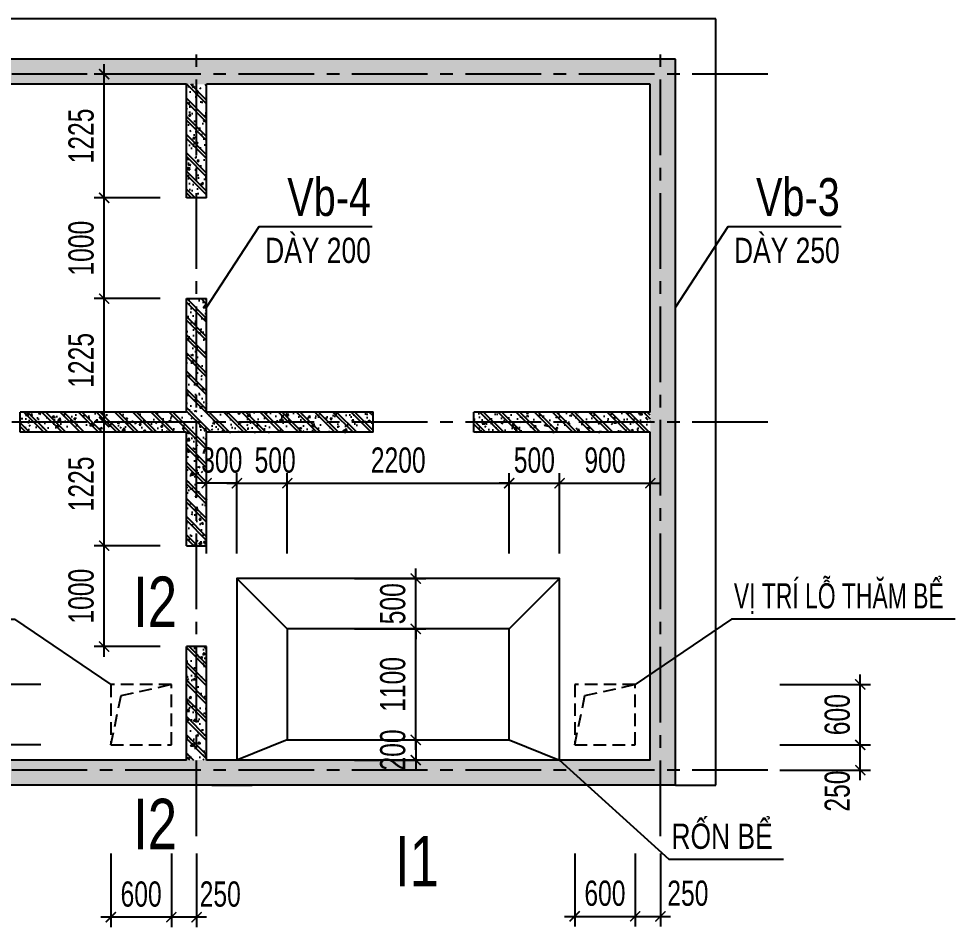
# Model space of a CAD drawing. Header units: millimetres. Extents: x -743195 to -406795, y -426565 to -367165.
# Drawn here: x -715052 to -705764, y -401080 to -392072 of the extents above; entities that cross this region are included whole.
import ezdxf

# ---------------------------------------------------------------- set-up
doc = ezdxf.new("R2010")
doc.units = ezdxf.units.MM
doc.header["$LTSCALE"] = 1000
doc.header["$MEASUREMENT"] = 0
doc.linetypes.add('CENTER2', pattern=[1.125, 0.75, -0.125, 0.125, -0.125])
doc.linetypes.add('HIDDEN', pattern=[0.375, 0.25, -0.125])
for name, color, linetype in [('004HIDDEN', 252, 'HIDDEN'), ('CDC.01.AXIS', 160, 'CENTER2'), ('CDC.02.DIM', 1, 'Continuous'), ('CDC.03.BORDER', 3, 'Continuous'), ('CDC.04.HIDDEN', 8, 'HIDDEN'), ('CDC.06.TEXT', 2, 'Continuous'), ('CDC.10.HATCH', 251, 'Continuous'), ('KCS_CHI', 1, 'Continuous')]:
    doc.layers.add(name, color=color, linetype=linetype)
doc.styles.add('ARIAL', font='arial.ttf', dxfattribs={"width": 0.7})
doc.styles.add('KCS_SMTEXT', font='arial.ttf', dxfattribs={"width": 0.7})
doc.dimstyles.new('100', dxfattribs={"dimscale": 100, "dimtxt": 2.5, "dimasz": 1, "dimexe": 1, "dimexo": 0, "dimgap": 1, "dimtad": 1, "dimdec": 0, "dimdsep": 46, "dimtxsty": 'ARIAL', "dimblk": 'ARCHTICK', "dimcen": 1, "dimdle": 1, "dimclrd": 1, "dimclre": 1, "dimclrt": 2, "dimadec": 0, "dimazin": 0, "dimtfac": 0.00072, "dimtdec": 0, "dimtix": 1, "dimtmove": 2, "dimatfit": 3, "dimldrblk": 'ARCHTICK', "dimfxl": 1, "dimtolj": 1, "dimarcsym": 0})
pattern_1 = [(50, (12326.72, -18708.47), (215.178055, -18.82564), [22.5, -247.5]), (355, (12326.72, -18708.47), (-41.6254, 225.65764), [18, -198]), (100.4514, (12344.65, -18710.04), (173.552815, 206.83186), [19.122057, -210.342634]), (46.1842, (12326.72, -18648.47), (320.172315, -49.655704), [33.75, -371.25]), (96.6356, (12353.4, -18652.6), (280.39881, 292.23536), [28.68309, -315.5139]), (351.1842, (12326.7, -18648.47), (280.39858, 292.23558), [27, -297]), (21, (12356.72, -18663.47), (179.072116, -120.785667), [22.5, -247.5]), (226, (12356.72, -18663.47), (201.564637, -109.66194), [18, -198]), (71.4514, (12371.64, -18673.53), (252.06679, 96.75915), [19.122057, -210.342634]), (67.5, (12326.716, -18708.47), (-46.774855, 88.3123386), [0, -195.6, 0, -201, 0, -198.75]), (4.5, (12326.72, -18708.47), (85.005277, 114.030957), [0, -114.6, 0, -191.1, 0, -75.75]), (327.5, (12259.816, -18708.47), (160.146731, -6.7664615), [0, -75, 0, -234, 0, -310.5]), (317.5, (12229.82, -18708.47), (174.95585, 30.031495), [0, -97.5, 0, -155.4, 0, -220.5]), (315, (12326.72, -18708.47), (90.156115, 90.156115), []), (315, (12326.72, -18671.72), (90.156115, 90.156115), [])]
pattern_2 = [(50, (3326.72, -18708.47), (215.178055, -18.82564), [22.5, -247.5]), (355, (3326.72, -18708.47), (-41.6254, 225.65764), [18, -198]), (100.4514, (3344.65, -18710.04), (173.552815, 206.831863), [19.122057, -210.342634]), (46.1842, (3326.72, -18648.47), (320.172315, -49.655704), [33.75, -371.25]), (96.6356, (3353.4, -18652.6), (280.39881, 292.23536), [28.68309, -315.5139]), (351.1842, (3326.7, -18648.47), (280.39858, 292.23558), [27, -297]), (21, (3356.72, -18663.47), (179.072116, -120.785667), [22.5, -247.5]), (226, (3356.72, -18663.47), (201.564637, -109.66194), [18, -198]), (71.4514, (3371.64, -18673.53), (252.06679, 96.75915), [19.122057, -210.342634]), (67.5, (3326.716, -18708.47), (-46.774855, 88.3123386), [0, -195.6, 0, -201, 0, -198.75]), (4.5, (3326.72, -18708.47), (85.005277, 114.030957), [0, -114.6, 0, -191.1, 0, -75.75]), (327.5, (3259.816, -18708.47), (160.146731, -6.7664615), [0, -75, 0, -234, 0, -310.5]), (317.5, (3229.82, -18708.47), (174.95585, 30.031495), [0, -97.5, 0, -155.4, 0, -220.5]), (315, (3326.72, -18708.47), (90.156115, 90.156115), []), (315, (3326.72, -18671.72), (90.156115, 90.156115), [])]

# ---------------------------------------------------------------- blocks, each defined once
blk = doc.blocks.new('_ArchTick')
at = {"color": 0, "linetype": 'ByBlock', "const_width": 0.15}
blk.add_lwpolyline([(-0.5, -0.5), (0.5, 0.5)], dxfattribs=at)
blk = doc.blocks.new('*D21')
at = {"layer": 'CDC.02.DIM', "color": 1, "lineweight": -2, "transparency": 16777216}
for p, q in [((-714205.2, -398397.1), (-714205.2, -397197.1)), ((-713651.3, -397297.1), (-714305.2, -397297.1)), ((-713651.3, -398297.1), (-714305.2, -398297.1))]:
    blk.add_line(p, q, dxfattribs=at)
at = {"layer": 'Defpoints', "color": 0, "transparency": 16777216}
for p in [(-714205.2, -397297.1), (-713651.3, -397297.1), (-713651.3, -398297.1)]:
    blk.add_point(p, dxfattribs=at)
at = {"layer": 'CDC.02.DIM', "color": 1, "lineweight": -2, "transparency": 16777216, "xscale": 100, "yscale": 100, "zscale": 100}
for p, rotation in [((-714205.2, -397297.1), 90), ((-714205.2, -398297.1), 270)]:
    blk.add_blockref('_ArchTick', p, dxfattribs=dict(at, rotation=rotation))
at = {"layer": 'CDC.02.DIM', "color": 2, "transparency": 16777216, "insert": (-714432.9, -397797.1), "char_height": 250, "attachment_point": 5, "rotation": 90, "style": 'ARIAL'}
blk.add_mtext('\\A1;1000', dxfattribs=at)
blk = doc.blocks.new('*D22')
at = {"layer": 'CDC.02.DIM', "color": 1, "lineweight": -2, "transparency": 16777216}
for p, q in [((-714205.2, -397397.1), (-714205.2, -395972.1)), ((-713651.3, -396072.1), (-714305.2, -396072.1)), ((-713651.3, -397297.1), (-714305.2, -397297.1))]:
    blk.add_line(p, q, dxfattribs=at)
at = {"layer": 'Defpoints', "color": 0, "transparency": 16777216}
for p in [(-714205.2, -396072.1), (-713651.3, -396072.1), (-713651.3, -397297.1)]:
    blk.add_point(p, dxfattribs=at)
at = {"layer": 'CDC.02.DIM', "color": 1, "lineweight": -2, "transparency": 16777216, "xscale": 100, "yscale": 100, "zscale": 100}
for p, rotation in [((-714205.2, -396072.1), 90), ((-714205.2, -397297.1), 270)]:
    blk.add_blockref('_ArchTick', p, dxfattribs=dict(at, rotation=rotation))
at = {"layer": 'CDC.02.DIM', "color": 2, "transparency": 16777216, "insert": (-714432.9, -396684.6), "char_height": 250, "attachment_point": 5, "rotation": 90, "style": 'ARIAL'}
blk.add_mtext('\\A1;1225', dxfattribs=at)
blk = doc.blocks.new('*D23')
at = {"layer": 'CDC.02.DIM', "color": 1, "lineweight": -2, "transparency": 16777216}
for p, q in [((-714205.2, -396172.1), (-714205.2, -394747.1)), ((-713651.3, -394847.1), (-714305.2, -394847.1)), ((-713651.3, -396072.1), (-714305.2, -396072.1))]:
    blk.add_line(p, q, dxfattribs=at)
at = {"layer": 'Defpoints', "color": 0, "transparency": 16777216}
for p in [(-714205.2, -394847.1), (-713651.3, -394847.1), (-713651.3, -396072.1)]:
    blk.add_point(p, dxfattribs=at)
at = {"layer": 'CDC.02.DIM', "color": 1, "lineweight": -2, "transparency": 16777216, "xscale": 100, "yscale": 100, "zscale": 100}
for p, rotation in [((-714205.2, -394847.1), 90), ((-714205.2, -396072.1), 270)]:
    blk.add_blockref('_ArchTick', p, dxfattribs=dict(at, rotation=rotation))
at = {"layer": 'CDC.02.DIM', "color": 2, "transparency": 16777216, "insert": (-714432.9, -395459.6), "char_height": 250, "attachment_point": 5, "rotation": 90, "style": 'ARIAL'}
blk.add_mtext('\\A1;1225', dxfattribs=at)
blk = doc.blocks.new('*D24')
at = {"layer": 'CDC.02.DIM', "color": 1, "lineweight": -2, "transparency": 16777216}
for p, q in [((-714205.2, -394947.1), (-714205.2, -393747.1)), ((-713651.3, -393847.1), (-714305.2, -393847.1)), ((-713651.3, -394847.1), (-714305.2, -394847.1))]:
    blk.add_line(p, q, dxfattribs=at)
at = {"layer": 'Defpoints', "color": 0, "transparency": 16777216}
for p in [(-714205.2, -393847.1), (-713651.3, -393847.1), (-713651.3, -394847.1)]:
    blk.add_point(p, dxfattribs=at)
at = {"layer": 'CDC.02.DIM', "color": 1, "lineweight": -2, "transparency": 16777216, "xscale": 100, "yscale": 100, "zscale": 100}
for p, rotation in [((-714205.2, -393847.1), 90), ((-714205.2, -394847.1), 270)]:
    blk.add_blockref('_ArchTick', p, dxfattribs=dict(at, rotation=rotation))
at = {"layer": 'CDC.02.DIM', "color": 2, "transparency": 16777216, "insert": (-714432.9, -394347.1), "char_height": 250, "attachment_point": 5, "rotation": 90, "style": 'ARIAL'}
blk.add_mtext('\\A1;1000', dxfattribs=at)
blk = doc.blocks.new('*D25')
at = {"layer": 'CDC.02.DIM', "color": 1, "lineweight": -2, "transparency": 16777216}
for p, q in [((-714205.2, -393947.1), (-714205.2, -392522.1)), ((-713651.3, -392622.1), (-714305.2, -392622.1)), ((-713651.3, -393847.1), (-714305.2, -393847.1))]:
    blk.add_line(p, q, dxfattribs=at)
at = {"layer": 'Defpoints', "color": 0, "transparency": 16777216}
for p in [(-714205.2, -392622.1), (-713651.3, -392622.1), (-713651.3, -393847.1)]:
    blk.add_point(p, dxfattribs=at)
at = {"layer": 'CDC.02.DIM', "color": 1, "lineweight": -2, "transparency": 16777216, "xscale": 100, "yscale": 100, "zscale": 100}
for p, rotation in [((-714205.2, -392622.1), 90), ((-714205.2, -393847.1), 270)]:
    blk.add_blockref('_ArchTick', p, dxfattribs=dict(at, rotation=rotation))
at = {"layer": 'CDC.02.DIM', "color": 2, "transparency": 16777216, "insert": (-714432.9, -393234.6), "char_height": 250, "attachment_point": 5, "rotation": 90, "style": 'ARIAL'}
blk.add_mtext('\\A1;1225', dxfattribs=at)
blk = doc.blocks.new('*D54')
at = {"layer": 'CDC.02.DIM', "color": 1, "lineweight": -2, "transparency": 16777216}
for p, q in [((-713188.5, -397374.5), (-713188.5, -396577.1)), ((-712888.5, -397374.5), (-712888.5, -396577.1)), ((-713188.5, -396677.1), (-713288.5, -396677.1)), ((-712888.5, -396677.1), (-713188.5, -396677.1)), ((-712888.5, -396677.1), (-712788.5, -396677.1))]:
    blk.add_line(p, q, dxfattribs=at)
at = {"layer": 'Defpoints', "color": 0, "transparency": 16777216}
for p in [(-713188.5, -396677.1), (-713188.5, -397374.5), (-712888.5, -397374.5)]:
    blk.add_point(p, dxfattribs=at)
at = {"layer": 'CDC.02.DIM', "color": 1, "lineweight": -2, "transparency": 16777216, "xscale": 100, "yscale": 100, "zscale": 100}
blk.add_blockref('_ArchTick', (-713188.5, -396677.1), dxfattribs=at)
at = {"layer": 'CDC.02.DIM', "color": 1, "lineweight": -2, "transparency": 16777216, "xscale": 100, "yscale": 100, "zscale": 100, "rotation": 180}
blk.add_blockref('_ArchTick', (-712888.5, -396677.1), dxfattribs=at)
at = {"layer": 'CDC.02.DIM', "color": 2, "transparency": 16777216, "insert": (-713038.5, -396449.4), "char_height": 250, "attachment_point": 5, "style": 'ARIAL'}
blk.add_mtext('\\A1;300', dxfattribs=at)
blk = doc.blocks.new('*D55')
at = {"layer": 'CDC.02.DIM', "color": 1, "lineweight": -2, "transparency": 16777216}
for p, q in [((-712888.5, -397374.5), (-712888.5, -396577.1)), ((-712388.5, -397374.5), (-712388.5, -396577.1)), ((-712988.5, -396677.1), (-712288.5, -396677.1))]:
    blk.add_line(p, q, dxfattribs=at)
at = {"layer": 'Defpoints', "color": 0, "transparency": 16777216}
for p in [(-712388.5, -396677.1), (-712888.5, -397374.5), (-712388.5, -397374.5)]:
    blk.add_point(p, dxfattribs=at)
at = {"layer": 'CDC.02.DIM', "color": 1, "lineweight": -2, "transparency": 16777216, "xscale": 100, "yscale": 100, "zscale": 100, "rotation": 180}
blk.add_blockref('_ArchTick', (-712888.5, -396677.1), dxfattribs=at)
at = {"layer": 'CDC.02.DIM', "color": 1, "lineweight": -2, "transparency": 16777216, "xscale": 100, "yscale": 100, "zscale": 100}
blk.add_blockref('_ArchTick', (-712388.5, -396677.1), dxfattribs=at)
at = {"layer": 'CDC.02.DIM', "color": 2, "transparency": 16777216, "insert": (-712509.4, -396449.5), "char_height": 250, "attachment_point": 5, "style": 'ARIAL'}
blk.add_mtext('\\A1;500', dxfattribs=at)
blk = doc.blocks.new('*D56')
at = {"layer": 'CDC.02.DIM', "color": 1, "lineweight": -2, "transparency": 16777216}
for p, q in [((-712388.5, -397374.5), (-712388.5, -396577.1)), ((-710188.7, -397374.5), (-710188.7, -396577.1)), ((-712488.5, -396677.1), (-710088.7, -396677.1))]:
    blk.add_line(p, q, dxfattribs=at)
at = {"layer": 'Defpoints', "color": 0, "transparency": 16777216}
for p in [(-710188.7, -396677.1), (-712388.5, -397374.5), (-710188.7, -397374.5)]:
    blk.add_point(p, dxfattribs=at)
at = {"layer": 'CDC.02.DIM', "color": 1, "lineweight": -2, "transparency": 16777216, "xscale": 100, "yscale": 100, "zscale": 100, "rotation": 180}
blk.add_blockref('_ArchTick', (-712388.5, -396677.1), dxfattribs=at)
at = {"layer": 'CDC.02.DIM', "color": 1, "lineweight": -2, "transparency": 16777216, "xscale": 100, "yscale": 100, "zscale": 100}
blk.add_blockref('_ArchTick', (-710188.7, -396677.1), dxfattribs=at)
at = {"layer": 'CDC.02.DIM', "color": 2, "transparency": 16777216, "insert": (-711288.6, -396449.5), "char_height": 250, "attachment_point": 5, "style": 'ARIAL'}
blk.add_mtext('\\A1;2200', dxfattribs=at)
blk = doc.blocks.new('*D57')
at = {"layer": 'CDC.02.DIM', "color": 1, "lineweight": -2, "transparency": 16777216}
for p, q in [((-710188.7, -397374.5), (-710188.7, -396577.1)), ((-709688.7, -397374.5), (-709688.7, -396577.1)), ((-710188.7, -396677.1), (-710288.7, -396677.1)), ((-710188.7, -396677.1), (-709688.7, -396677.1)), ((-709688.7, -396677.1), (-709588.7, -396677.1))]:
    blk.add_line(p, q, dxfattribs=at)
at = {"layer": 'Defpoints', "color": 0, "transparency": 16777216}
for p in [(-709688.7, -396677.1), (-710188.7, -397374.5), (-709688.7, -397374.5)]:
    blk.add_point(p, dxfattribs=at)
at = {"layer": 'CDC.02.DIM', "color": 1, "lineweight": -2, "transparency": 16777216, "xscale": 100, "yscale": 100, "zscale": 100}
blk.add_blockref('_ArchTick', (-710188.7, -396677.1), dxfattribs=at)
at = {"layer": 'CDC.02.DIM', "color": 1, "lineweight": -2, "transparency": 16777216, "xscale": 100, "yscale": 100, "zscale": 100, "rotation": 180}
blk.add_blockref('_ArchTick', (-709688.7, -396677.1), dxfattribs=at)
at = {"layer": 'CDC.02.DIM', "color": 2, "transparency": 16777216, "insert": (-709938.7, -396449.5), "char_height": 250, "attachment_point": 5, "style": 'ARIAL'}
blk.add_mtext('\\A1;500', dxfattribs=at)
blk = doc.blocks.new('*D58')
at = {"layer": 'CDC.02.DIM', "color": 1, "lineweight": -2, "transparency": 16777216}
for p, q in [((-709688.7, -397374.5), (-709688.7, -396577.1)), ((-708788.5, -397374.5), (-708788.5, -396577.1)), ((-709788.7, -396677.1), (-708688.5, -396677.1))]:
    blk.add_line(p, q, dxfattribs=at)
at = {"layer": 'Defpoints', "color": 0, "transparency": 16777216}
for p in [(-708788.5, -396677.1), (-709688.7, -397374.5), (-708788.5, -397374.5)]:
    blk.add_point(p, dxfattribs=at)
at = {"layer": 'CDC.02.DIM', "color": 1, "lineweight": -2, "transparency": 16777216, "xscale": 100, "yscale": 100, "zscale": 100, "rotation": 180}
blk.add_blockref('_ArchTick', (-709688.7, -396677.1), dxfattribs=at)
at = {"layer": 'CDC.02.DIM', "color": 1, "lineweight": -2, "transparency": 16777216, "xscale": 100, "yscale": 100, "zscale": 100}
blk.add_blockref('_ArchTick', (-708788.5, -396677.1), dxfattribs=at)
at = {"layer": 'CDC.02.DIM', "color": 2, "transparency": 16777216, "insert": (-709238.6, -396449.5), "char_height": 250, "attachment_point": 5, "style": 'ARIAL'}
blk.add_mtext('\\A1;900', dxfattribs=at)
blk = doc.blocks.new('*D59')
at = {"layer": 'CDC.02.DIM', "color": 1, "lineweight": -2, "transparency": 16777216}
for p, q in [((-711114.6, -399322.1), (-711114.6, -398022.3)), ((-711723.3, -398122.3), (-711014.6, -398122.3)), ((-711723.3, -399222.1), (-711014.6, -399222.1))]:
    blk.add_line(p, q, dxfattribs=at)
at = {"layer": 'Defpoints', "color": 0, "transparency": 16777216}
for p in [(-711723.3, -398122.3), (-711114.6, -398122.3), (-711723.3, -399222.1)]:
    blk.add_point(p, dxfattribs=at)
at = {"layer": 'CDC.02.DIM', "color": 1, "lineweight": -2, "transparency": 16777216, "xscale": 100, "yscale": 100, "zscale": 100}
for p, rotation in [((-711114.6, -398122.3), 90), ((-711114.6, -399222.1), 270)]:
    blk.add_blockref('_ArchTick', p, dxfattribs=dict(at, rotation=rotation))
at = {"layer": 'CDC.02.DIM', "color": 2, "transparency": 16777216, "insert": (-711342.2, -398672.2), "char_height": 250, "attachment_point": 5, "rotation": 90, "style": 'ARIAL'}
blk.add_mtext('\\A1;1100', dxfattribs=at)
blk = doc.blocks.new('*D60')
at = {"layer": 'CDC.02.DIM', "color": 1, "lineweight": -2, "transparency": 16777216}
for p, q in [((-711114.6, -397622.3), (-711114.6, -397522.3)), ((-711723.3, -397622.3), (-711014.6, -397622.3)), ((-711114.6, -398122.3), (-711114.6, -397622.3)), ((-711723.3, -398122.3), (-711014.6, -398122.3)), ((-711114.6, -398122.3), (-711114.6, -398222.3))]:
    blk.add_line(p, q, dxfattribs=at)
at = {"layer": 'Defpoints', "color": 0, "transparency": 16777216}
for p in [(-711723.3, -397622.3), (-711114.6, -397622.3), (-711723.3, -398122.3)]:
    blk.add_point(p, dxfattribs=at)
at = {"layer": 'CDC.02.DIM', "color": 1, "lineweight": -2, "transparency": 16777216, "xscale": 100, "yscale": 100, "zscale": 100}
for p, rotation in [((-711114.6, -397622.3), 270), ((-711114.6, -398122.3), 90)]:
    blk.add_blockref('_ArchTick', p, dxfattribs=dict(at, rotation=rotation))
at = {"layer": 'CDC.02.DIM', "color": 2, "transparency": 16777216, "insert": (-711342.2, -397872.3), "char_height": 250, "attachment_point": 5, "rotation": 90, "style": 'ARIAL'}
blk.add_mtext('\\A1;500', dxfattribs=at)
blk = doc.blocks.new('*D61')
at = {"layer": 'CDC.02.DIM', "color": 1, "lineweight": -2, "transparency": 16777216}
for p, q in [((-715503.4, -399272.1), (-715503.4, -399172.1)), ((-714833, -399272.1), (-715603.4, -399272.1)), ((-715503.4, -399422.1), (-715503.4, -399272.1)), ((-714833, -399422.1), (-715603.4, -399422.1)), ((-715503.4, -399422.1), (-715503.4, -399522.1))]:
    blk.add_line(p, q, dxfattribs=at)
at = {"layer": 'Defpoints', "color": 0, "transparency": 16777216}
for p in [(-715503.4, -399272.1), (-714833, -399272.1), (-714833, -399422.1)]:
    blk.add_point(p, dxfattribs=at)
at = {"layer": 'CDC.02.DIM', "color": 1, "lineweight": -2, "transparency": 16777216, "xscale": 100, "yscale": 100, "zscale": 100}
for p, rotation in [((-715503.4, -399272.1), 270), ((-715503.4, -399422.1), 90)]:
    blk.add_blockref('_ArchTick', p, dxfattribs=dict(at, rotation=rotation))
at = {"layer": 'CDC.02.DIM', "color": 2, "transparency": 16777216, "insert": (-715683.2, -399604), "char_height": 250, "attachment_point": 5, "rotation": 90, "style": 'ARIAL'}
blk.add_mtext('\\A1;150', dxfattribs=at)
blk = doc.blocks.new('*D62')
at = {"layer": 'CDC.02.DIM', "color": 1, "lineweight": -2, "transparency": 16777216}
for p, q in [((-715503.4, -399372.1), (-715503.4, -398572.1)), ((-714833, -398672.1), (-715603.4, -398672.1)), ((-714833, -399272.1), (-715603.4, -399272.1))]:
    blk.add_line(p, q, dxfattribs=at)
at = {"layer": 'Defpoints', "color": 0, "transparency": 16777216}
for p in [(-715503.4, -398672.1), (-714833, -398672.1), (-714833, -399272.1)]:
    blk.add_point(p, dxfattribs=at)
at = {"layer": 'CDC.02.DIM', "color": 1, "lineweight": -2, "transparency": 16777216, "xscale": 100, "yscale": 100, "zscale": 100}
for p, rotation in [((-715503.4, -398672.1), 90), ((-715503.4, -399272.1), 270)]:
    blk.add_blockref('_ArchTick', p, dxfattribs=dict(at, rotation=rotation))
at = {"layer": 'CDC.02.DIM', "color": 2, "transparency": 16777216, "insert": (-715731.1, -398972.1), "char_height": 250, "attachment_point": 5, "rotation": 90, "style": 'ARIAL'}
blk.add_mtext('\\A1;600', dxfattribs=at)
blk = doc.blocks.new('*D63')
at = {"layer": 'CDC.02.DIM', "color": 1, "lineweight": -2, "transparency": 16777216}
for p, q in [((-713538.5, -400349.3), (-713538.5, -401079.8)), ((-713288.5, -400349.3), (-713288.5, -401079.8)), ((-713188.5, -400979.8), (-713638.5, -400979.8))]:
    blk.add_line(p, q, dxfattribs=at)
at = {"layer": 'Defpoints', "color": 0, "transparency": 16777216}
for p in [(-713538.5, -400349.3), (-713288.5, -400349.3), (-713538.5, -400979.8)]:
    blk.add_point(p, dxfattribs=at)
at = {"layer": 'CDC.02.DIM', "color": 1, "lineweight": -2, "transparency": 16777216, "xscale": 100, "yscale": 100, "zscale": 100, "rotation": 180}
blk.add_blockref('_ArchTick', (-713538.5, -400979.8), dxfattribs=at)
at = {"layer": 'CDC.02.DIM', "color": 1, "lineweight": -2, "transparency": 16777216, "xscale": 100, "yscale": 100, "zscale": 100}
blk.add_blockref('_ArchTick', (-713288.5, -400979.8), dxfattribs=at)
at = {"layer": 'CDC.02.DIM', "color": 2, "transparency": 16777216, "insert": (-713053.7, -400752.1), "char_height": 250, "attachment_point": 5, "style": 'ARIAL'}
blk.add_mtext('\\A1;250', dxfattribs=at)
blk = doc.blocks.new('*D64')
at = {"layer": 'CDC.02.DIM', "color": 1, "lineweight": -2, "transparency": 16777216}
for p, q in [((-714138.5, -400349.3), (-714138.5, -401079.8)), ((-713538.5, -400349.3), (-713538.5, -401079.8)), ((-713438.5, -400979.8), (-714238.5, -400979.8))]:
    blk.add_line(p, q, dxfattribs=at)
at = {"layer": 'Defpoints', "color": 0, "transparency": 16777216}
for p in [(-714138.5, -400349.3), (-713538.5, -400349.3), (-714138.5, -400979.8)]:
    blk.add_point(p, dxfattribs=at)
at = {"layer": 'CDC.02.DIM', "color": 1, "lineweight": -2, "transparency": 16777216, "xscale": 100, "yscale": 100, "zscale": 100, "rotation": 180}
blk.add_blockref('_ArchTick', (-714138.5, -400979.8), dxfattribs=at)
at = {"layer": 'CDC.02.DIM', "color": 1, "lineweight": -2, "transparency": 16777216, "xscale": 100, "yscale": 100, "zscale": 100}
blk.add_blockref('_ArchTick', (-713538.5, -400979.8), dxfattribs=at)
at = {"layer": 'CDC.02.DIM', "color": 2, "transparency": 16777216, "insert": (-713838.5, -400752.1), "char_height": 250, "attachment_point": 5, "style": 'ARIAL'}
blk.add_mtext('\\A1;600', dxfattribs=at)
blk = doc.blocks.new('*D78')
at = {"layer": '004HIDDEN', "color": 1, "lineweight": -2, "transparency": 16777216}
for p, q in [((-711114.6, -399222.1), (-711114.6, -399122.1)), ((-711723.3, -399222.1), (-711014.6, -399222.1)), ((-711114.6, -399222.1), (-711114.6, -399422.1)), ((-711723.3, -399422.1), (-711014.6, -399422.1)), ((-711114.6, -399422.1), (-711114.6, -399522.1))]:
    blk.add_line(p, q, dxfattribs=at)
at = {"layer": 'Defpoints', "color": 0, "transparency": 16777216}
for p in [(-711723.3, -399222.1), (-711723.3, -399422.1), (-711114.6, -399422.1)]:
    blk.add_point(p, dxfattribs=at)
at = {"layer": '004HIDDEN', "color": 1, "lineweight": -2, "transparency": 16777216, "xscale": 100, "yscale": 100, "zscale": 100}
for p, rotation in [((-711114.6, -399222.1), 270), ((-711114.6, -399422.1), 90)]:
    blk.add_blockref('_ArchTick', p, dxfattribs=dict(at, rotation=rotation))
at = {"layer": '004HIDDEN', "color": 2, "transparency": 16777216, "insert": (-711342.2, -399322.1), "char_height": 250, "attachment_point": 5, "rotation": 90, "style": 'ARIAL'}
blk.add_mtext('\\A1;200', dxfattribs=at)
blk = doc.blocks.new('*D344')
at = {"layer": 'CDC.02.DIM', "color": 1, "lineweight": -2, "transparency": 16777216}
for p, q in [((-706706.1, -399622.1), (-706706.1, -399172.1)), ((-707505.5, -399272.1), (-706606.1, -399272.1)), ((-707505.5, -399522.1), (-706606.1, -399522.1))]:
    blk.add_line(p, q, dxfattribs=at)
at = {"layer": 'Defpoints', "color": 0, "transparency": 16777216}
for p in [(-707505.5, -399272.1), (-706706.1, -399272.1), (-707505.5, -399522.1)]:
    blk.add_point(p, dxfattribs=at)
at = {"layer": 'CDC.02.DIM', "color": 1, "lineweight": -2, "transparency": 16777216, "xscale": 100, "yscale": 100, "zscale": 100}
for p, rotation in [((-706706.1, -399272.1), 90), ((-706706.1, -399522.1), 270)]:
    blk.add_blockref('_ArchTick', p, dxfattribs=dict(at, rotation=rotation))
at = {"layer": 'CDC.02.DIM', "color": 2, "transparency": 16777216, "insert": (-706933.8, -399729.6), "char_height": 250, "attachment_point": 5, "rotation": 90, "style": 'ARIAL'}
blk.add_mtext('\\A1;250', dxfattribs=at)
blk = doc.blocks.new('*D345')
at = {"layer": 'CDC.02.DIM', "color": 1, "lineweight": -2, "transparency": 16777216}
for p, q in [((-706706.1, -399372.1), (-706706.1, -398572.1)), ((-707505.5, -398672.1), (-706606.1, -398672.1)), ((-707505.5, -399272.1), (-706606.1, -399272.1))]:
    blk.add_line(p, q, dxfattribs=at)
at = {"layer": 'Defpoints', "color": 0, "transparency": 16777216}
for p in [(-707505.5, -398672.1), (-706706.1, -398672.1), (-707505.5, -399272.1)]:
    blk.add_point(p, dxfattribs=at)
at = {"layer": 'CDC.02.DIM', "color": 1, "lineweight": -2, "transparency": 16777216, "xscale": 100, "yscale": 100, "zscale": 100}
for p, rotation in [((-706706.1, -398672.1), 90), ((-706706.1, -399272.1), 270)]:
    blk.add_blockref('_ArchTick', p, dxfattribs=dict(at, rotation=rotation))
at = {"layer": 'CDC.02.DIM', "color": 2, "transparency": 16777216, "insert": (-706933.8, -398972.1), "char_height": 250, "attachment_point": 5, "rotation": 90, "style": 'ARIAL'}
blk.add_mtext('\\A1;600', dxfattribs=at)
blk = doc.blocks.new('*D346')
at = {"layer": 'CDC.02.DIM', "color": 1, "lineweight": -2, "transparency": 16777216}
for p, q in [((-709538.5, -400349.3), (-709538.5, -401071.4)), ((-708938.5, -400349.3), (-708938.5, -401071.4)), ((-709638.5, -400971.4), (-708838.5, -400971.4))]:
    blk.add_line(p, q, dxfattribs=at)
at = {"layer": 'Defpoints', "color": 0, "transparency": 16777216}
for p in [(-709538.5, -400349.3), (-708938.5, -400349.3), (-708938.5, -400971.4)]:
    blk.add_point(p, dxfattribs=at)
at = {"layer": 'CDC.02.DIM', "color": 1, "lineweight": -2, "transparency": 16777216, "xscale": 100, "yscale": 100, "zscale": 100, "rotation": 180}
blk.add_blockref('_ArchTick', (-709538.5, -400971.4), dxfattribs=at)
at = {"layer": 'CDC.02.DIM', "color": 1, "lineweight": -2, "transparency": 16777216, "xscale": 100, "yscale": 100, "zscale": 100}
blk.add_blockref('_ArchTick', (-708938.5, -400971.4), dxfattribs=at)
at = {"layer": 'CDC.02.DIM', "color": 2, "transparency": 16777216, "insert": (-709238.5, -400743.8), "char_height": 250, "attachment_point": 5, "style": 'ARIAL'}
blk.add_mtext('\\A1;600', dxfattribs=at)
blk = doc.blocks.new('*D347')
at = {"layer": 'CDC.02.DIM', "color": 1, "lineweight": -2, "transparency": 16777216}
for p, q in [((-708938.5, -400349.3), (-708938.5, -401071.4)), ((-708688.5, -400349.3), (-708688.5, -401071.4)), ((-709038.5, -400971.4), (-708588.5, -400971.4))]:
    blk.add_line(p, q, dxfattribs=at)
at = {"layer": 'Defpoints', "color": 0, "transparency": 16777216}
for p in [(-708938.5, -400349.3), (-708688.5, -400349.3), (-708688.5, -400971.4)]:
    blk.add_point(p, dxfattribs=at)
at = {"layer": 'CDC.02.DIM', "color": 1, "lineweight": -2, "transparency": 16777216, "xscale": 100, "yscale": 100, "zscale": 100, "rotation": 180}
blk.add_blockref('_ArchTick', (-708938.5, -400971.4), dxfattribs=at)
at = {"layer": 'CDC.02.DIM', "color": 1, "lineweight": -2, "transparency": 16777216, "xscale": 100, "yscale": 100, "zscale": 100}
blk.add_blockref('_ArchTick', (-708688.5, -400971.4), dxfattribs=at)
at = {"layer": 'CDC.02.DIM', "color": 2, "transparency": 16777216, "insert": (-708416.1, -400743.8), "char_height": 250, "attachment_point": 5, "style": 'ARIAL'}
blk.add_mtext('\\A1;250', dxfattribs=at)

msp = doc.modelspace()

# ---------------------------------------------------------------- hatches: boundary and pattern name
at = {"layer": 'CDC.10.HATCH'}
h = msp.add_hatch(dxfattribs=at)
h.set_pattern_fill('CHAU-02', color=256, scale=30, style=0, pattern_type=2)
h.set_pattern_definition(pattern_2)
h.paths.add_polyline_path([(-731288.5, -392722.1), (-708788.5, -392722.1), (-708788.5, -399422.1), (-731288.5, -399422.1)], flags=16)
h.paths.add_polyline_path([(-731538.5, -392472.1), (-708538.5, -392472.1), (-708538.5, -399672.1), (-731538.5, -399672.1)])
h = msp.add_hatch(dxfattribs=at)
h.set_pattern_fill('CHAU-02', color=256, scale=30, style=0, pattern_type=2)
h.set_pattern_definition(pattern_1)
h.paths.add_polyline_path([(-713188.5, -392722.1), (-713288.5, -392722.1), (-713288.5, -393847.1), (-713188.5, -393847.1)])
h.paths.add_polyline_path([(-713288.5, -392722.1), (-713388.5, -392722.1), (-713388.5, -393847.1), (-713288.5, -393847.1)])
h = msp.add_hatch(dxfattribs=at)
h.set_pattern_fill('CHAU-02', color=256, scale=30, style=0, pattern_type=2)
h.set_pattern_definition(pattern_1)
h.paths.add_polyline_path([(-713188.5, -396172.1), (-711538.5, -396172.1), (-711538.5, -396072.1), (-713288.5, -396072.1), (-713288.5, -397297.1), (-713188.5, -397297.1)])
h.paths.add_polyline_path([(-713288.5, -396072.1), (-715038.5, -396072.1), (-715038.5, -396172.1), (-713388.5, -396172.1), (-713388.5, -397297.1), (-713288.5, -397297.1)])
h.paths.add_polyline_path([(-713188.5, -394847.1), (-713288.5, -394847.1), (-713288.5, -396072.1), (-711538.5, -396072.1), (-711538.5, -395972.1), (-713188.5, -395972.1)])
h.paths.add_polyline_path([(-713288.5, -394847.1), (-713388.5, -394847.1), (-713388.5, -395972.1), (-715038.5, -395972.1), (-715038.5, -396072.1), (-713288.5, -396072.1)])
h = msp.add_hatch(dxfattribs=at)
h.set_pattern_fill('CHAU-02', color=256, scale=30, style=0, pattern_type=2)
h.set_pattern_definition(pattern_2)
h.paths.add_polyline_path([(-708788.5, -395972.1), (-710538.5, -395972.1), (-710538.5, -396072.1), (-708788.5, -396072.1)])
h.paths.add_polyline_path([(-708788.5, -396072.1), (-710538.5, -396072.1), (-710538.5, -396172.1), (-708788.5, -396172.1)])
h = msp.add_hatch(dxfattribs=at)
h.set_pattern_fill('CHAU-02', color=256, scale=30, style=0, pattern_type=2)
h.set_pattern_definition(pattern_1)
h.paths.add_polyline_path([(-713188.5, -398297.1), (-713288.5, -398297.1), (-713288.5, -399422.1), (-713188.5, -399422.1)])
h.paths.add_polyline_path([(-713288.5, -398297.1), (-713388.5, -398297.1), (-713388.5, -399422.1), (-713288.5, -399422.1)])

# ---------------------------------------------------------------- linework, layer by layer
at = {"layer": 'CDC.01.AXIS'}
for p, q in [((-713288.5, -400175.4), (-713288.5, -392344.1)), ((-708688.5, -400175.4), (-708688.5, -392344.1)), ((-707622.2, -392622.1), (-731833, -392622.1)), ((-707622.2, -396072.1), (-731833, -396072.1)), ((-707622.2, -399522.1), (-731833, -399522.1))]:
    msp.add_line(p, q, dxfattribs=at)
at = {"layer": 'CDC.03.BORDER', "ltscale": 100}
for p, q in [((-708538.5, -392472.1), (-731538.5, -392472.1)), ((-708538.5, -399672.1), (-708538.5, -392472.1)), ((-713388.5, -392722.1), (-717688.5, -392722.1)), ((-713388.5, -393847.1), (-713388.5, -392722.1)), ((-708788.5, -392722.1), (-713188.5, -392722.1)), ((-713188.5, -393847.1), (-713188.5, -392722.1)), ((-708788.5, -395972.1), (-708788.5, -392722.1)), ((-713388.5, -395972.1), (-713388.5, -394847.1)), ((-713188.5, -395972.1), (-713188.5, -394847.1)), ((-713388.5, -395972.1), (-715038.5, -395972.1)), ((-715038.5, -396172.1), (-715038.5, -395972.1)), ((-711538.5, -395972.1), (-713188.5, -395972.1)), ((-711538.5, -396172.1), (-711538.5, -395972.1)), ((-708788.5, -395972.1), (-710538.5, -395972.1)), ((-710538.5, -396172.1), (-710538.5, -395972.1)), ((-713388.5, -396172.1), (-715038.5, -396172.1)), ((-713388.5, -397297.1), (-713388.5, -396172.1)), ((-711538.5, -396172.1), (-713189, -396172.1)), ((-713188.5, -397297.1), (-713188.5, -396172.1)), ((-708788.5, -396172.1), (-710538.5, -396172.1)), ((-708788.5, -399422.1), (-708788.5, -396172.1)), ((-712388.5, -398122.3), (-712888.5, -397622.3)), ((-710188.7, -398122.3), (-709688.7, -397622.3)), ((-713388.5, -399422.1), (-713388.5, -398297.1)), ((-713188.5, -399422.1), (-713188.5, -398297.1)), ((-712388.5, -399222.1), (-712888.5, -399422.1)), ((-710188.7, -399222.1), (-709688.7, -399422.1)), ((-713388.5, -399422.1), (-717688.5, -399422.1)), ((-708788.5, -399422.1), (-713188.5, -399422.1)), ((-708538.5, -399672.1), (-731538.5, -399672.1))]:
    msp.add_line(p, q, dxfattribs=at)
at = {"layer": 'CDC.03.BORDER', "elevation": 0}
for points in [[(-713188.5, -393847.1), (-713388.5, -393847.1)], [(-713388.5, -394847.1), (-713188.5, -394847.1)], [(-713388.5, -397297.1), (-713188.5, -397297.1)], [(-713188.5, -398297.1), (-713388.5, -398297.1)]]:
    msp.add_lwpolyline(points, dxfattribs=at)
at = {"layer": 'CDC.03.BORDER', "ltscale": 100, "elevation": 0}
msp.add_lwpolyline([(-709688.7, -399422.1), (-709688.7, -397622.3), (-712888.5, -397622.3), (-712888.5, -399422.1)], dxfattribs=at)
msp.add_lwpolyline([(-712388.5, -398122.3), (-712388.5, -399222.1), (-710188.7, -399222.1), (-710188.7, -398122.3)], close=True, dxfattribs=at)
at = {"layer": 'CDC.04.HIDDEN', "ltscale": 0.5, "elevation": 0}
for points in [[(-713538.5, -398672.1), (-714138.5, -398672.1), (-714138.5, -399272.1), (-713538.5, -399272.1)], [(-708938.5, -398672.1), (-709538.5, -398672.1), (-709538.5, -399272.1), (-708938.5, -399272.1)]]:
    msp.add_lwpolyline(points, close=True, dxfattribs=at)
for points in [[(-714138.5, -399272.1), (-714037.3, -398782.4), (-713538.5, -398672.1)], [(-709538.5, -399272.1), (-709437.3, -398782.4), (-708938.5, -398672.1)]]:
    msp.add_lwpolyline(points, dxfattribs=at)
at = {"layer": 'KCS_CHI'}
for p, q in [((-708138.5, -392072.1), (-731938.5, -392072.1)), ((-708138.5, -399672.1), (-708138.5, -392072.1)), ((-713138.5, -399672.1), (-712738.5, -399672.1)), ((-708538.5, -399672.1), (-708138.5, -399672.1))]:
    msp.add_line(p, q, dxfattribs=at)
at = {"layer": 'KCS_CHI', "elevation": 0}
for points in [[(-711546, -394133.7), (-712670.6, -394133.7), (-713188.5, -394931.4)], [(-706896, -394133.7), (-708020.6, -394133.7), (-708538.5, -394931.4)], [(-717367.6, -398025.5), (-715095.2, -398025.5), (-714138.5, -398672.1)], [(-705764.2, -398025.5), (-707981.8, -398025.5), (-708938.5, -398672.1)], [(-707466.8, -400408.8), (-708600.8, -400408.8), (-709688.7, -399422.1)]]:
    msp.add_lwpolyline(points, dxfattribs=at)

# ---------------------------------------------------------------- texts
at = {"layer": 'CDC.06.TEXT', "color": 3, "style": 'KCS_SMTEXT'}
for s, height, width, p in [('Vb-4', 375, 0.75, (-712388.9, -394027.2)), ('Vb-3', 375, 0.75, (-707740, -394027.2)), ('VỊ TRÍ LỖ THĂM BỂ', 250, 0.65, (-707959.9, -397919)), ('RỐN BỂ', 250, 0.75, (-708578.9, -400302.3))]:
    msp.add_text(s, height=height, dxfattribs=dict(at, width=width)).set_placement(p)
at = {"layer": 'CDC.06.TEXT', "style": 'KCS_SMTEXT', "width": 0.75}
for s, p in [('DÀY 200', (-712608.4, -394493.4)), ('DÀY 250', (-707958.4, -394493.4))]:
    msp.add_text(s, height=250, dxfattribs=at).set_placement(p)
at = {"layer": 'CDC.06.TEXT', "color": 6, "style": 'KCS_SMTEXT', "width": 0.75}
for s, p in [('I2', (-713918.3, -398102.8)), ('I2', (-713918.3, -400305.7)), ('I1', (-711320.4, -400675))]:
    msp.add_text(s, height=500, dxfattribs=at).set_placement(p)

# ---------------------------------------------------------------- dimensions: what is measured, and where the dimension line sits
at = {"layer": '004HIDDEN'}
dim = msp.add_linear_dim(base=(-711114.6, -399422.1), p1=(-711723.3, -399222.1), p2=(-711723.3, -399422.1), angle=90, dimstyle='100', dxfattribs=at)
dim.commit()
dim.dimension.update_dxf_attribs({"geometry": '*D78', "text_midpoint": (-711342.2, -399322.1)})
at = {"layer": 'CDC.02.DIM'}
for base, p1, p2, picture, middle in [((-714205.2, -392622.1), (-713651.3, -393847.1), (-713651.3, -392622.1), '*D25', (-714432.9, -393234.6)), ((-714205.2, -393847.1), (-713651.3, -394847.1), (-713651.3, -393847.1), '*D24', (-714432.9, -394347.1)), ((-714205.2, -394847.1), (-713651.3, -396072.1), (-713651.3, -394847.1), '*D23', (-714432.9, -395459.6)), ((-714205.2, -396072.1), (-713651.3, -397297.1), (-713651.3, -396072.1), '*D22', (-714432.9, -396684.6)), ((-714205.2, -397297.1), (-713651.3, -398297.1), (-713651.3, -397297.1), '*D21', (-714432.9, -397797.1)), ((-711114.6, -397622.3), (-711723.3, -398122.3), (-711723.3, -397622.3), '*D60', (-711342.2, -397872.3)), ((-711114.6, -398122.3), (-711723.3, -399222.1), (-711723.3, -398122.3), '*D59', (-711342.2, -398672.2)), ((-715503.4, -398672.1), (-714833, -399272.1), (-714833, -398672.1), '*D62', (-715731.1, -398972.1)), ((-706706.1, -398672.1), (-707505.5, -399272.1), (-707505.5, -398672.1), '*D345', (-706933.8, -398972.1))]:
    dim = msp.add_linear_dim(base=base, p1=p1, p2=p2, angle=90, dimstyle='100', dxfattribs=at)
    dim.commit()
    dim.dimension.update_dxf_attribs({"geometry": picture, "text_midpoint": middle})
for base, p1, p2, picture, middle in [((-713188.5, -396677.1), (-712888.5, -397374.5), (-713188.5, -397374.5), '*D54', (-713038.5, -396449.4)), ((-710188.7, -396677.1), (-712388.5, -397374.5), (-710188.7, -397374.5), '*D56', (-711288.6, -396449.5)), ((-709688.7, -396677.1), (-710188.7, -397374.5), (-709688.7, -397374.5), '*D57', (-709938.7, -396449.5)), ((-708788.5, -396677.1), (-709688.7, -397374.5), (-708788.5, -397374.5), '*D58', (-709238.6, -396449.5)), ((-714138.5, -400979.8), (-713538.5, -400349.3), (-714138.5, -400349.3), '*D64', (-713838.5, -400752.1)), ((-708938.5, -400971.4), (-709538.5, -400349.3), (-708938.5, -400349.3), '*D346', (-709238.5, -400743.8))]:
    dim = msp.add_linear_dim(base=base, p1=p1, p2=p2, dimstyle='100', dxfattribs=at)
    dim.commit()
    dim.dimension.update_dxf_attribs({"geometry": picture, "text_midpoint": middle})
for base, p1, p2, picture, middle in [((-712388.5, -396677.1), (-712888.5, -397374.5), (-712388.5, -397374.5), '*D55', (-712509.4, -396449.5)), ((-713538.5, -400979.8), (-713288.5, -400349.3), (-713538.5, -400349.3), '*D63', (-713053.7, -400752.1)), ((-708688.5, -400971.4), (-708938.5, -400349.3), (-708688.5, -400349.3), '*D347', (-708416.1, -400743.8))]:
    dim = msp.add_linear_dim(base=base, p1=p1, p2=p2, dimstyle='100', dxfattribs=at)
    dim.commit()
    dim.dimension.update_dxf_attribs({"geometry": picture, "text_midpoint": middle, "dimtype": 160})
for base, p1, p2, picture, middle in [((-715503.4, -399272.1), (-714833, -399422.1), (-714833, -399272.1), '*D61', (-715683.2, -399604)), ((-706706.1, -399272.1), (-707505.5, -399522.1), (-707505.5, -399272.1), '*D344', (-706933.8, -399729.6))]:
    dim = msp.add_linear_dim(base=base, p1=p1, p2=p2, angle=90, dimstyle='100', dxfattribs=at)
    dim.commit()
    dim.dimension.update_dxf_attribs({"geometry": picture, "text_midpoint": middle, "dimtype": 160})

doc.saveas('drawing.dxf')
